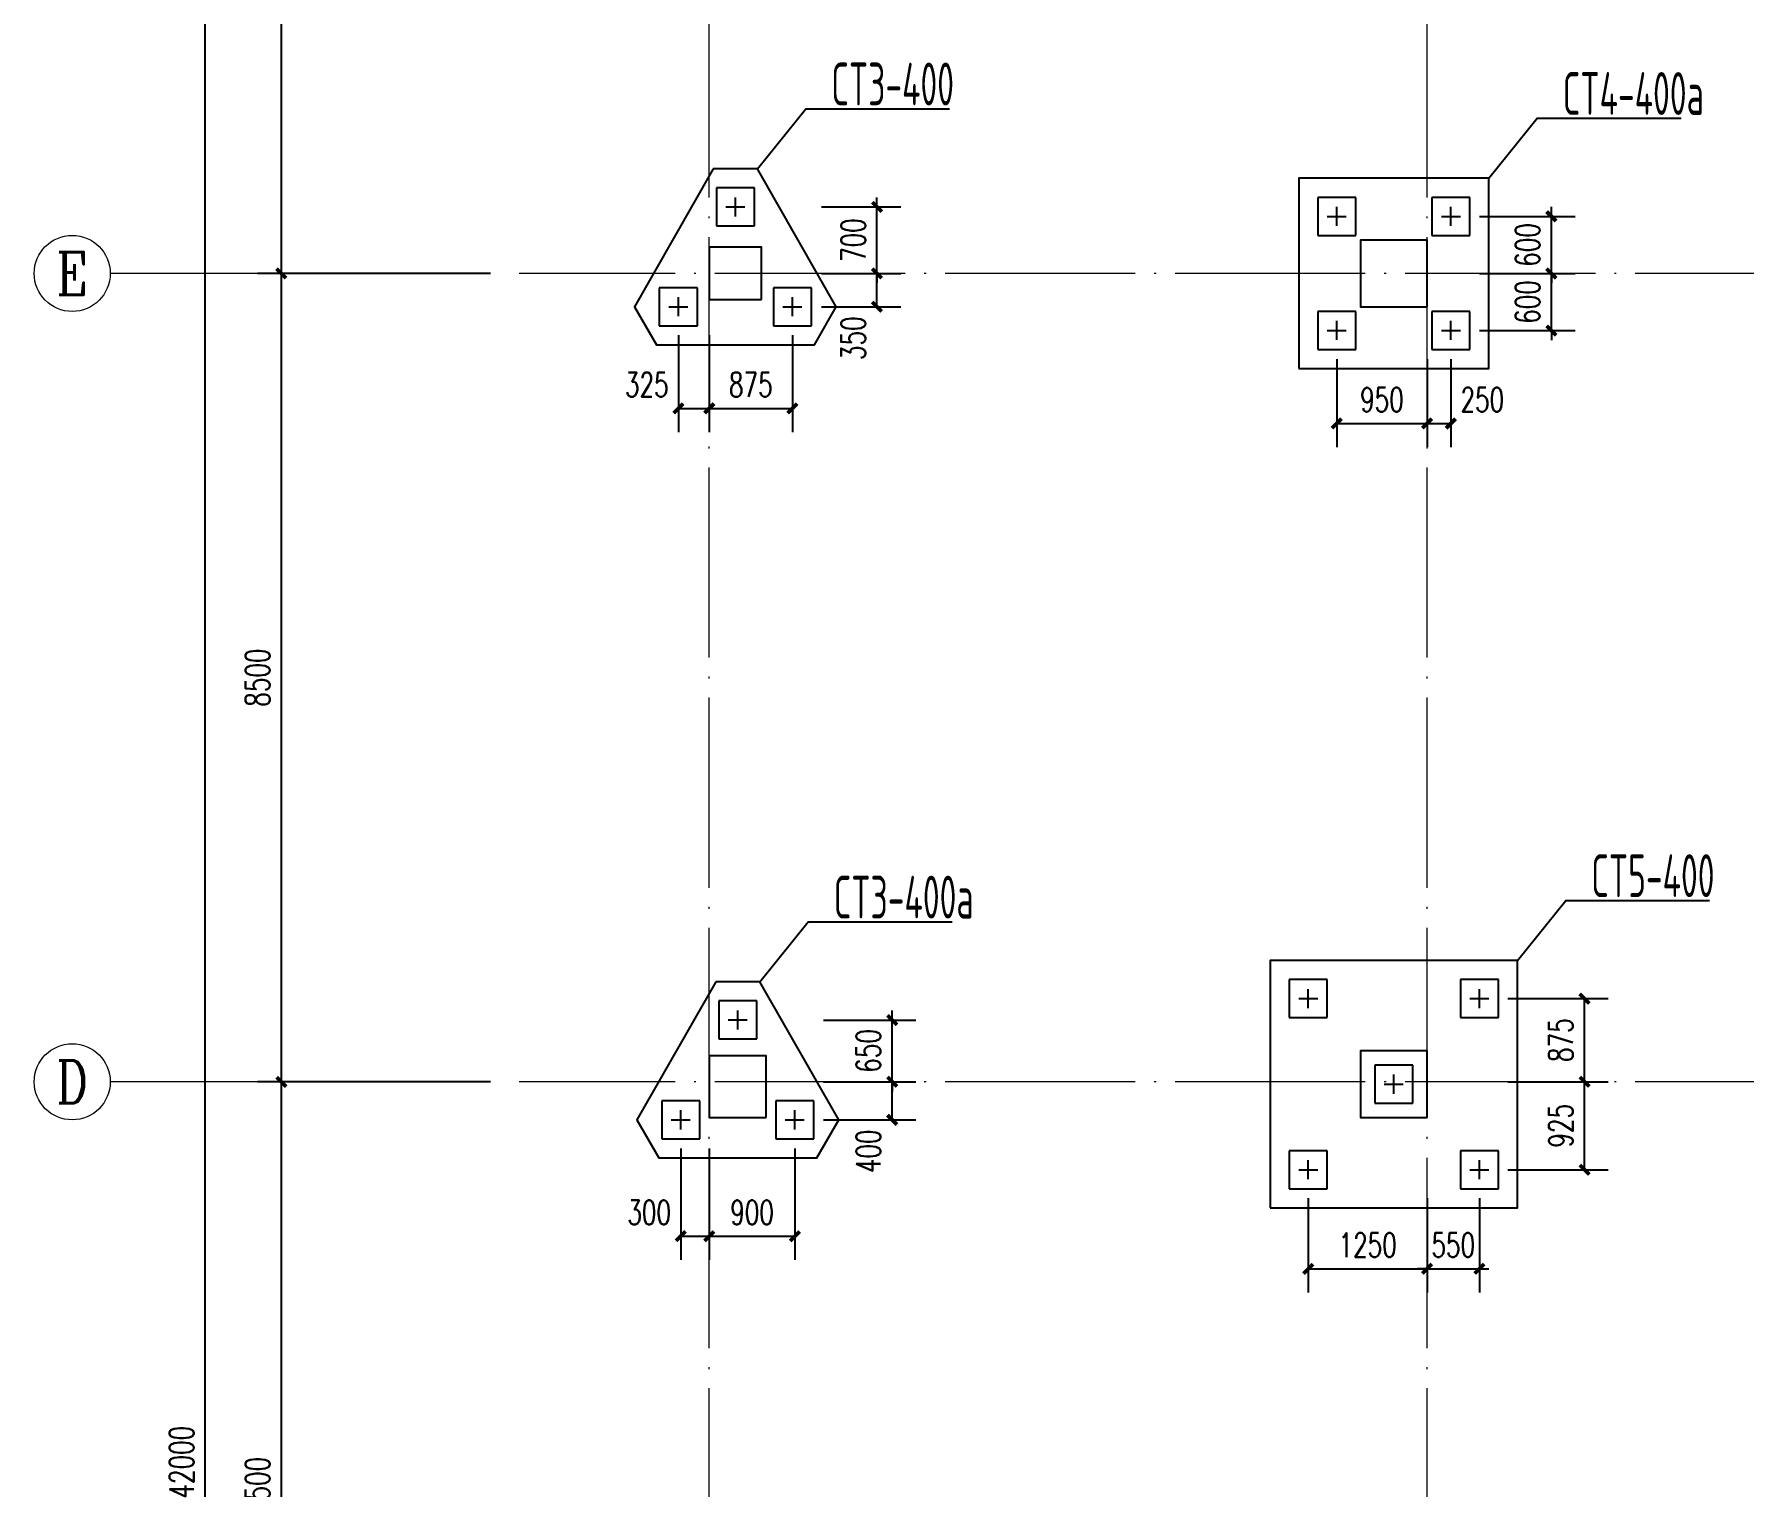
# Model space of a CAD drawing. Extents: x 3968514 to 5230306, y -516551 to -228246.
# Drawn here: x 4489622 to 4507603, y -329853 to -314579 of the extents above; entities that cross this region are included whole.
import ezdxf
from ezdxf.enums import TextEntityAlignment as Align

# ---------------------------------------------------------------- set-up
doc = ezdxf.new("R2010")
doc.units = 0
doc.header["$LTSCALE"] = 1000
doc.header["$MEASUREMENT"] = 0
doc.linetypes.add('DOTE', pattern=[2.42, 2, -0.2, 0.02, -0.2])
doc.linetypes.add('线型4', pattern=[300, 200, -100])
for name, color, linetype, lineweight in [('AXIS', 3, 'Continuous', 15), ('AXIS_TEXT', 7, 'Continuous', 15), ('BASE-CT', 21, 'Continuous', 25), ('BASE-ZM', 211, 'Continuous', 25), ('DOTE', 1, 'DOTE', 9), ('PUB_DIM', 3, 'Continuous', 15)]:
    doc.layers.add(name, color=color, linetype=linetype, lineweight=lineweight)
doc.layers.add('COLU', color=7, linetype='Continuous')
doc.layers.add('承台编号', color=2, linetype='Continuous')
doc.styles.add('_TCH_AXIS', font='COMPLEX', dxfattribs={"bigfont": 'GBCBIG'})
doc.styles.add('_TCH_DIM_T3', font='SIMPLEX.shx', dxfattribs={"width": 0.7, "bigfont": 'GBCBIG.shx'})
doc.styles.add('COMPLEX', font='COMPLEX')
doc.styles.add('TSSD_REIN', font='Tssdeng.shx', dxfattribs={"width": 0.7, "bigfont": 'hztxt.shx'})
doc.dimstyles.new('_TCH_ARCH&&100', dxfattribs={"dimtxt": 255, "dimasz": 100, "dimexe": 250, "dimexo": 300, "dimgap": 122.5, "dimtad": 1, "dimdec": 0, "dimzin": 0, "dimdsep": 46, "dimtxsty": '_TCH_DIM_T3', "dimblk": 'ARCHTICK', "dimcen": 0.09, "dimclrt": 7, "dimazin": 2, "dimtfac": 1, "dimtdec": 0, "dimtix": 1, "dimtmove": 2, "dimatfit": 3, "dimfxl": 150, "dimtolj": 1, "dimtzin": 0, "dimarcsym": 0})

# ---------------------------------------------------------------- blocks, each defined once
blk = doc.blocks.new('HDHTFHVC')
at = {"layer": 'COLU', "color": 2}
for points in [[(4689216, -337631), (4689216, -336931), (4688516, -336931), (4688516, -337631)], [(4682216, -337556), (4682216, -337006), (4681666, -337006), (4681666, -337556)], [(4682266, -346156), (4682266, -345506), (4681666, -345506), (4681666, -346156)], [(4689216, -346156), (4689216, -345456), (4688516, -345456), (4688516, -346156)]]:
    blk.add_lwpolyline(points, close=True, dxfattribs=at)
blk = doc.blocks.new('_AXISO')
blk.add_circle((0, 0), 0.5)
at = {"layer": 'AXIS_TEXT', "style": 'COMPLEX', "width": 1.041667}
blk.add_attdef('A', text='', height=0.56, dxfattribs=at).set_placement((-0.25, -0.28), (0.25, -0.28), align=Align.FIT)
blk = doc.blocks.new('_ArchTick')
at = {"color": 0, "linetype": 'ByBlock', "const_width": 0.4}
blk.add_lwpolyline([(-0.5, -0.5), (0.5, 0.5)], dxfattribs=at)
blk = doc.blocks.new('*D1353')
at = {"layer": 'AXIS', "color": 0, "lineweight": -2, "transparency": 16777216}
for p, q in [((-2300, 0), (-5550, 0)), ((-5300, -42000), (-5300, 0)), ((-2300, -42000), (-5550, -42000))]:
    blk.add_line(p, q, dxfattribs=at)
at = {"layer": 'Defpoints', "color": 0, "transparency": 16777216}
for p in [(-5300, 0), (-2000, 0), (-2000, -42000)]:
    blk.add_point(p, dxfattribs=at)
at = {"layer": 'AXIS', "color": 0, "lineweight": -2, "transparency": 16777216, "xscale": 100, "yscale": 100, "zscale": 100}
for p, rotation in [((-5300, 0), 90), ((-5300, -42000), 270)]:
    blk.add_blockref('_ArchTick', p, dxfattribs=dict(at, rotation=rotation))
at = {"layer": 'AXIS', "color": 7, "transparency": 16777216, "insert": (-5550, -21000), "char_height": 255, "attachment_point": 5, "rotation": 90, "style": '_TCH_DIM_T3'}
blk.add_mtext('\\A1;42000', dxfattribs=at)
blk = doc.blocks.new('*D1356')
at = {"layer": 'AXIS', "color": 0, "lineweight": -2, "transparency": 16777216}
for p, q in [((-2300, -17000), (-4750, -17000)), ((-4500, -25500), (-4500, -17000)), ((-2300, -25500), (-4750, -25500))]:
    blk.add_line(p, q, dxfattribs=at)
at = {"layer": 'Defpoints', "color": 0, "transparency": 16777216}
for p in [(-4500, -17000), (-2000, -17000), (-2000, -25500)]:
    blk.add_point(p, dxfattribs=at)
at = {"layer": 'AXIS', "color": 0, "lineweight": -2, "transparency": 16777216, "xscale": 100, "yscale": 100, "zscale": 100}
for p, rotation in [((-4500, -17000), 90), ((-4500, -25500), 270)]:
    blk.add_blockref('_ArchTick', p, dxfattribs=dict(at, rotation=rotation))
at = {"layer": 'AXIS', "color": 7, "transparency": 16777216, "insert": (-4750, -21250), "char_height": 255, "attachment_point": 5, "rotation": 90, "style": '_TCH_DIM_T3'}
blk.add_mtext('\\A1;8500', dxfattribs=at)
blk = doc.blocks.new('*D1357')
at = {"layer": 'AXIS', "color": 0, "lineweight": -2, "transparency": 16777216}
for p, q in [((-2300, -8500), (-4750, -8500)), ((-4500, -17000), (-4500, -8500)), ((-2300, -17000), (-4750, -17000))]:
    blk.add_line(p, q, dxfattribs=at)
at = {"layer": 'Defpoints', "color": 0, "transparency": 16777216}
for p in [(-4500, -8500), (-2000, -8500), (-2000, -17000)]:
    blk.add_point(p, dxfattribs=at)
at = {"layer": 'AXIS', "color": 0, "lineweight": -2, "transparency": 16777216, "xscale": 100, "yscale": 100, "zscale": 100}
for p, rotation in [((-4500, -8500), 90), ((-4500, -17000), 270)]:
    blk.add_blockref('_ArchTick', p, dxfattribs=dict(at, rotation=rotation))
at = {"layer": 'AXIS', "color": 7, "transparency": 16777216, "insert": (-4750, -12750), "char_height": 255, "attachment_point": 5, "rotation": 90, "style": '_TCH_DIM_T3'}
blk.add_mtext('\\A1;8500', dxfattribs=at)
blk = doc.blocks.new('*D1358')
at = {"layer": 'AXIS', "color": 0, "lineweight": -2, "transparency": 16777216}
for p, q in [((-2300, 0), (-4750, 0)), ((-4500, -8500), (-4500, 0)), ((-2300, -8500), (-4750, -8500))]:
    blk.add_line(p, q, dxfattribs=at)
at = {"layer": 'Defpoints', "color": 0, "transparency": 16777216}
for p in [(-4500, 0), (-2000, 0), (-2000, -8500)]:
    blk.add_point(p, dxfattribs=at)
at = {"layer": 'AXIS', "color": 0, "lineweight": -2, "transparency": 16777216, "xscale": 100, "yscale": 100, "zscale": 100}
for p, rotation in [((-4500, 0), 90), ((-4500, -8500), 270)]:
    blk.add_blockref('_ArchTick', p, dxfattribs=dict(at, rotation=rotation))
at = {"layer": 'AXIS', "color": 7, "transparency": 16777216, "insert": (-4750, -4250), "char_height": 255, "attachment_point": 5, "rotation": 90, "style": '_TCH_DIM_T3'}
blk.add_mtext('\\A1;8500', dxfattribs=at)
blk = doc.blocks.new('*D1281')
at = {"layer": 'Defpoints', "color": 0, "transparency": 16777216}
for p in [(4504522, -317095), (4505579, -317095), (4504522, -317695)]:
    blk.add_point(p, dxfattribs=at)
at = {"layer": 'PUB_DIM', "color": 0, "lineweight": -2, "transparency": 16777216}
for p, q in [((4505579, -317095), (4505579, -316995)), ((4504822, -317095), (4505829, -317095)), ((4505579, -317695), (4505579, -317095)), ((4504822, -317695), (4505829, -317695)), ((4505579, -317695), (4505579, -317795))]:
    blk.add_line(p, q, dxfattribs=at)
at = {"layer": 'PUB_DIM', "color": 0, "lineweight": -2, "transparency": 16777216, "xscale": 100, "yscale": 100, "zscale": 100}
for p, rotation in [((4505579, -317095), 270), ((4505579, -317695), 90)]:
    blk.add_blockref('_ArchTick', p, dxfattribs=dict(at, rotation=rotation))
at = {"layer": 'PUB_DIM', "color": 7, "transparency": 16777216, "insert": (4505329, -317395), "char_height": 255, "attachment_point": 5, "rotation": 90, "style": '_TCH_DIM_T3'}
blk.add_mtext('\\A1;600', dxfattribs=at)
blk = doc.blocks.new('*D1282')
at = {"layer": 'Defpoints', "color": 0, "transparency": 16777216}
for p in [(4504522, -316495), (4505579, -316495), (4504522, -317095)]:
    blk.add_point(p, dxfattribs=at)
at = {"layer": 'PUB_DIM', "color": 0, "lineweight": -2, "transparency": 16777216}
for p, q in [((4505579, -316495), (4505579, -316395)), ((4504822, -316495), (4505829, -316495)), ((4505579, -317095), (4505579, -316495)), ((4504822, -317095), (4505829, -317095)), ((4505579, -317095), (4505579, -317195))]:
    blk.add_line(p, q, dxfattribs=at)
at = {"layer": 'PUB_DIM', "color": 0, "lineweight": -2, "transparency": 16777216, "xscale": 100, "yscale": 100, "zscale": 100}
for p, rotation in [((4505579, -316495), 270), ((4505579, -317095), 90)]:
    blk.add_blockref('_ArchTick', p, dxfattribs=dict(at, rotation=rotation))
at = {"layer": 'PUB_DIM', "color": 7, "transparency": 16777216, "insert": (4505329, -316795), "char_height": 255, "attachment_point": 5, "rotation": 90, "style": '_TCH_DIM_T3'}
blk.add_mtext('\\A1;600', dxfattribs=at)
blk = doc.blocks.new('*D1283')
at = {"layer": 'Defpoints', "color": 0, "transparency": 16777216}
for p in [(4503322, -317695), (4504272, -317695), (4504272, -318672)]:
    blk.add_point(p, dxfattribs=at)
at = {"layer": 'PUB_DIM', "color": 0, "lineweight": -2, "transparency": 16777216}
for p, q in [((4503322, -317995), (4503322, -318922)), ((4504272, -317995), (4504272, -318922)), ((4503322, -318672), (4504272, -318672))]:
    blk.add_line(p, q, dxfattribs=at)
at = {"layer": 'PUB_DIM', "color": 0, "lineweight": -2, "transparency": 16777216, "xscale": 100, "yscale": 100, "zscale": 100, "rotation": 180}
blk.add_blockref('_ArchTick', (4503322, -318672), dxfattribs=at)
at = {"layer": 'PUB_DIM', "color": 0, "lineweight": -2, "transparency": 16777216, "xscale": 100, "yscale": 100, "zscale": 100}
blk.add_blockref('_ArchTick', (4504272, -318672), dxfattribs=at)
at = {"layer": 'PUB_DIM', "color": 7, "transparency": 16777216, "insert": (4503797, -318422), "char_height": 255, "attachment_point": 5, "style": '_TCH_DIM_T3'}
blk.add_mtext('\\A1;950', dxfattribs=at)
blk = doc.blocks.new('*D1284')
at = {"layer": 'Defpoints', "color": 0, "transparency": 16777216}
for p in [(4504272, -317695), (4504522, -317695), (4504522, -318672)]:
    blk.add_point(p, dxfattribs=at)
at = {"layer": 'PUB_DIM', "color": 0, "lineweight": -2, "transparency": 16777216}
for p, q in [((4504272, -317995), (4504272, -318922)), ((4504522, -317995), (4504522, -318922)), ((4504272, -318672), (4504522, -318672))]:
    blk.add_line(p, q, dxfattribs=at)
at = {"layer": 'PUB_DIM', "color": 0, "lineweight": -2, "transparency": 16777216, "xscale": 100, "yscale": 100, "zscale": 100, "rotation": 180}
blk.add_blockref('_ArchTick', (4504272, -318672), dxfattribs=at)
at = {"layer": 'PUB_DIM', "color": 0, "lineweight": -2, "transparency": 16777216, "xscale": 100, "yscale": 100, "zscale": 100}
blk.add_blockref('_ArchTick', (4504522, -318672), dxfattribs=at)
at = {"layer": 'PUB_DIM', "color": 7, "transparency": 16777216, "insert": (4504853, -318422), "char_height": 255, "attachment_point": 5, "style": '_TCH_DIM_T3'}
blk.add_mtext('\\A1;250', dxfattribs=at)
blk = doc.blocks.new('*D1285')
at = {"layer": 'Defpoints', "color": 0, "transparency": 16777216}
for p in [(4497603, -317095), (4498486, -317095), (4497603, -317445)]:
    blk.add_point(p, dxfattribs=at)
at = {"layer": 'PUB_DIM', "color": 0, "lineweight": -2, "transparency": 16777216}
for p, q in [((4497903, -317095), (4498736, -317095)), ((4498486, -317445), (4498486, -317095)), ((4497903, -317445), (4498736, -317445))]:
    blk.add_line(p, q, dxfattribs=at)
at = {"layer": 'PUB_DIM', "color": 0, "lineweight": -2, "transparency": 16777216, "xscale": 100, "yscale": 100, "zscale": 100}
for p, rotation in [((4498486, -317095), 90), ((4498486, -317445), 270)]:
    blk.add_blockref('_ArchTick', p, dxfattribs=dict(at, rotation=rotation))
at = {"layer": 'PUB_DIM', "color": 7, "transparency": 16777216, "insert": (4498236, -317776), "char_height": 255, "attachment_point": 5, "rotation": 90, "style": '_TCH_DIM_T3'}
blk.add_mtext('\\A1;350', dxfattribs=at)
blk = doc.blocks.new('*D1286')
at = {"layer": 'Defpoints', "color": 0, "transparency": 16777216}
for p in [(4497603, -316395), (4498486, -316395), (4497603, -317095)]:
    blk.add_point(p, dxfattribs=at)
at = {"layer": 'PUB_DIM', "color": 0, "lineweight": -2, "transparency": 16777216}
for p, q in [((4497903, -316395), (4498736, -316395)), ((4498486, -316395), (4498486, -316295)), ((4498486, -317095), (4498486, -316395)), ((4497903, -317095), (4498736, -317095)), ((4498486, -317095), (4498486, -317195))]:
    blk.add_line(p, q, dxfattribs=at)
at = {"layer": 'PUB_DIM', "color": 0, "lineweight": -2, "transparency": 16777216, "xscale": 100, "yscale": 100, "zscale": 100}
for p, rotation in [((4498486, -316395), 270), ((4498486, -317095), 90)]:
    blk.add_blockref('_ArchTick', p, dxfattribs=dict(at, rotation=rotation))
at = {"layer": 'PUB_DIM', "color": 7, "transparency": 16777216, "insert": (4498236, -316745), "char_height": 255, "attachment_point": 5, "rotation": 90, "style": '_TCH_DIM_T3'}
blk.add_mtext('\\A1;700', dxfattribs=at)
blk = doc.blocks.new('*D1287')
at = {"layer": 'Defpoints', "color": 0, "transparency": 16777216}
for p in [(4496397, -317445), (4496722, -317445), (4496722, -318514)]:
    blk.add_point(p, dxfattribs=at)
at = {"layer": 'PUB_DIM', "color": 0, "lineweight": -2, "transparency": 16777216}
for p, q in [((4496397, -317745), (4496397, -318764)), ((4496722, -317745), (4496722, -318764)), ((4496397, -318514), (4496722, -318514))]:
    blk.add_line(p, q, dxfattribs=at)
at = {"layer": 'PUB_DIM', "color": 0, "lineweight": -2, "transparency": 16777216, "xscale": 100, "yscale": 100, "zscale": 100, "rotation": 180}
blk.add_blockref('_ArchTick', (4496397, -318514), dxfattribs=at)
at = {"layer": 'PUB_DIM', "color": 0, "lineweight": -2, "transparency": 16777216, "xscale": 100, "yscale": 100, "zscale": 100}
blk.add_blockref('_ArchTick', (4496722, -318514), dxfattribs=at)
at = {"layer": 'PUB_DIM', "color": 7, "transparency": 16777216, "insert": (4496065, -318264), "char_height": 255, "attachment_point": 5, "style": '_TCH_DIM_T3'}
blk.add_mtext('\\A1;325', dxfattribs=at)
blk = doc.blocks.new('*D1288')
at = {"layer": 'Defpoints', "color": 0, "transparency": 16777216}
for p in [(4496722, -317445), (4497597, -317445), (4497597, -318514)]:
    blk.add_point(p, dxfattribs=at)
at = {"layer": 'PUB_DIM', "color": 0, "lineweight": -2, "transparency": 16777216}
for p, q in [((4496722, -317745), (4496722, -318764)), ((4497597, -317745), (4497597, -318764)), ((4496722, -318514), (4497597, -318514))]:
    blk.add_line(p, q, dxfattribs=at)
at = {"layer": 'PUB_DIM', "color": 0, "lineweight": -2, "transparency": 16777216, "xscale": 100, "yscale": 100, "zscale": 100, "rotation": 180}
blk.add_blockref('_ArchTick', (4496722, -318514), dxfattribs=at)
at = {"layer": 'PUB_DIM', "color": 0, "lineweight": -2, "transparency": 16777216, "xscale": 100, "yscale": 100, "zscale": 100}
blk.add_blockref('_ArchTick', (4497597, -318514), dxfattribs=at)
at = {"layer": 'PUB_DIM', "color": 7, "transparency": 16777216, "insert": (4497159, -318264), "char_height": 255, "attachment_point": 5, "style": '_TCH_DIM_T3'}
blk.add_mtext('\\A1;875', dxfattribs=at)
blk = doc.blocks.new('*D1293')
at = {"layer": 'Defpoints', "color": 0, "transparency": 16777216}
for p in [(4497622, -325595), (4498646, -325595), (4497622, -325995)]:
    blk.add_point(p, dxfattribs=at)
at = {"layer": 'PUB_DIM', "color": 0, "lineweight": -2, "transparency": 16777216}
for p, q in [((4497922, -325595), (4498896, -325595)), ((4498646, -325995), (4498646, -325595)), ((4497922, -325995), (4498896, -325995))]:
    blk.add_line(p, q, dxfattribs=at)
at = {"layer": 'PUB_DIM', "color": 0, "lineweight": -2, "transparency": 16777216, "xscale": 100, "yscale": 100, "zscale": 100}
for p, rotation in [((4498646, -325595), 90), ((4498646, -325995), 270)]:
    blk.add_blockref('_ArchTick', p, dxfattribs=dict(at, rotation=rotation))
at = {"layer": 'PUB_DIM', "color": 7, "transparency": 16777216, "insert": (4498396, -326326), "char_height": 255, "attachment_point": 5, "rotation": 90, "style": '_TCH_DIM_T3'}
blk.add_mtext('\\A1;400', dxfattribs=at)
blk = doc.blocks.new('*D1294')
at = {"layer": 'Defpoints', "color": 0, "transparency": 16777216}
for p in [(4497622, -324945), (4498646, -324945), (4497622, -325595)]:
    blk.add_point(p, dxfattribs=at)
at = {"layer": 'PUB_DIM', "color": 0, "lineweight": -2, "transparency": 16777216}
for p, q in [((4498646, -324945), (4498646, -324845)), ((4497922, -324945), (4498896, -324945)), ((4498646, -325595), (4498646, -324945)), ((4497922, -325595), (4498896, -325595)), ((4498646, -325595), (4498646, -325695))]:
    blk.add_line(p, q, dxfattribs=at)
at = {"layer": 'PUB_DIM', "color": 0, "lineweight": -2, "transparency": 16777216, "xscale": 100, "yscale": 100, "zscale": 100}
for p, rotation in [((4498646, -324945), 270), ((4498646, -325595), 90)]:
    blk.add_blockref('_ArchTick', p, dxfattribs=dict(at, rotation=rotation))
at = {"layer": 'PUB_DIM', "color": 7, "transparency": 16777216, "insert": (4498396, -325270), "char_height": 255, "attachment_point": 5, "rotation": 90, "style": '_TCH_DIM_T3'}
blk.add_mtext('\\A1;650', dxfattribs=at)
blk = doc.blocks.new('*D1295')
at = {"layer": 'Defpoints', "color": 0, "transparency": 16777216}
for p in [(4496422, -325995), (4496722, -325995), (4496722, -327218)]:
    blk.add_point(p, dxfattribs=at)
at = {"layer": 'PUB_DIM', "color": 0, "lineweight": -2, "transparency": 16777216}
for p, q in [((4496422, -326295), (4496422, -327468)), ((4496722, -326295), (4496722, -327468)), ((4496422, -327218), (4496722, -327218))]:
    blk.add_line(p, q, dxfattribs=at)
at = {"layer": 'PUB_DIM', "color": 0, "lineweight": -2, "transparency": 16777216, "xscale": 100, "yscale": 100, "zscale": 100, "rotation": 180}
blk.add_blockref('_ArchTick', (4496422, -327218), dxfattribs=at)
at = {"layer": 'PUB_DIM', "color": 0, "lineweight": -2, "transparency": 16777216, "xscale": 100, "yscale": 100, "zscale": 100}
blk.add_blockref('_ArchTick', (4496722, -327218), dxfattribs=at)
at = {"layer": 'PUB_DIM', "color": 7, "transparency": 16777216, "insert": (4496090, -326968), "char_height": 255, "attachment_point": 5, "style": '_TCH_DIM_T3'}
blk.add_mtext('\\A1;300', dxfattribs=at)
blk = doc.blocks.new('*D1296')
at = {"layer": 'Defpoints', "color": 0, "transparency": 16777216}
for p in [(4496722, -325995), (4497622, -325995), (4497622, -327218)]:
    blk.add_point(p, dxfattribs=at)
at = {"layer": 'PUB_DIM', "color": 0, "lineweight": -2, "transparency": 16777216}
for p, q in [((4496722, -326295), (4496722, -327468)), ((4497622, -326295), (4497622, -327468)), ((4496722, -327218), (4497622, -327218))]:
    blk.add_line(p, q, dxfattribs=at)
at = {"layer": 'PUB_DIM', "color": 0, "lineweight": -2, "transparency": 16777216, "xscale": 100, "yscale": 100, "zscale": 100, "rotation": 180}
blk.add_blockref('_ArchTick', (4496722, -327218), dxfattribs=at)
at = {"layer": 'PUB_DIM', "color": 0, "lineweight": -2, "transparency": 16777216, "xscale": 100, "yscale": 100, "zscale": 100}
blk.add_blockref('_ArchTick', (4497622, -327218), dxfattribs=at)
at = {"layer": 'PUB_DIM', "color": 7, "transparency": 16777216, "insert": (4497172, -326968), "char_height": 255, "attachment_point": 5, "style": '_TCH_DIM_T3'}
blk.add_mtext('\\A1;900', dxfattribs=at)
blk = doc.blocks.new('*D1297')
at = {"layer": 'Defpoints', "color": 0, "transparency": 16777216}
for p in [(4504822, -325595), (4505928, -325595), (4504822, -326520)]:
    blk.add_point(p, dxfattribs=at)
at = {"layer": 'PUB_DIM', "color": 0, "lineweight": -2, "transparency": 16777216}
for p, q in [((4505122, -325595), (4506178, -325595)), ((4505928, -326520), (4505928, -325595)), ((4505122, -326520), (4506178, -326520))]:
    blk.add_line(p, q, dxfattribs=at)
at = {"layer": 'PUB_DIM', "color": 0, "lineweight": -2, "transparency": 16777216, "xscale": 100, "yscale": 100, "zscale": 100}
for p, rotation in [((4505928, -325595), 90), ((4505928, -326520), 270)]:
    blk.add_blockref('_ArchTick', p, dxfattribs=dict(at, rotation=rotation))
at = {"layer": 'PUB_DIM', "color": 7, "transparency": 16777216, "insert": (4505678, -326057), "char_height": 255, "attachment_point": 5, "rotation": 90, "style": '_TCH_DIM_T3'}
blk.add_mtext('\\A1;925', dxfattribs=at)
blk = doc.blocks.new('*D1298')
at = {"layer": 'Defpoints', "color": 0, "transparency": 16777216}
for p in [(4504822, -324720), (4505928, -324720), (4504822, -325595)]:
    blk.add_point(p, dxfattribs=at)
at = {"layer": 'PUB_DIM', "color": 0, "lineweight": -2, "transparency": 16777216}
for p, q in [((4505122, -324720), (4506178, -324720)), ((4505928, -325595), (4505928, -324720)), ((4505122, -325595), (4506178, -325595))]:
    blk.add_line(p, q, dxfattribs=at)
at = {"layer": 'PUB_DIM', "color": 0, "lineweight": -2, "transparency": 16777216, "xscale": 100, "yscale": 100, "zscale": 100}
for p, rotation in [((4505928, -324720), 90), ((4505928, -325595), 270)]:
    blk.add_blockref('_ArchTick', p, dxfattribs=dict(at, rotation=rotation))
at = {"layer": 'PUB_DIM', "color": 7, "transparency": 16777216, "insert": (4505678, -325157), "char_height": 255, "attachment_point": 5, "rotation": 90, "style": '_TCH_DIM_T3'}
blk.add_mtext('\\A1;875', dxfattribs=at)
blk = doc.blocks.new('*D1299')
at = {"layer": 'Defpoints', "color": 0, "transparency": 16777216}
for p in [(4503022, -326520), (4504272, -326520), (4504272, -327561)]:
    blk.add_point(p, dxfattribs=at)
at = {"layer": 'PUB_DIM', "color": 0, "lineweight": -2, "transparency": 16777216}
for p, q in [((4503022, -326820), (4503022, -327811)), ((4504272, -326820), (4504272, -327811)), ((4503022, -327561), (4504272, -327561))]:
    blk.add_line(p, q, dxfattribs=at)
at = {"layer": 'PUB_DIM', "color": 0, "lineweight": -2, "transparency": 16777216, "xscale": 100, "yscale": 100, "zscale": 100, "rotation": 180}
blk.add_blockref('_ArchTick', (4503022, -327561), dxfattribs=at)
at = {"layer": 'PUB_DIM', "color": 0, "lineweight": -2, "transparency": 16777216, "xscale": 100, "yscale": 100, "zscale": 100}
blk.add_blockref('_ArchTick', (4504272, -327561), dxfattribs=at)
at = {"layer": 'PUB_DIM', "color": 7, "transparency": 16777216, "insert": (4503647, -327311), "char_height": 255, "attachment_point": 5, "style": '_TCH_DIM_T3'}
blk.add_mtext('\\A1;1250', dxfattribs=at)
blk = doc.blocks.new('*D1300')
at = {"layer": 'Defpoints', "color": 0, "transparency": 16777216}
for p in [(4504272, -326520), (4504822, -326520), (4504822, -327561)]:
    blk.add_point(p, dxfattribs=at)
at = {"layer": 'PUB_DIM', "color": 0, "lineweight": -2, "transparency": 16777216}
for p, q in [((4504272, -326820), (4504272, -327811)), ((4504822, -326820), (4504822, -327811)), ((4504272, -327561), (4504172, -327561)), ((4504272, -327561), (4504822, -327561)), ((4504822, -327561), (4504922, -327561))]:
    blk.add_line(p, q, dxfattribs=at)
at = {"layer": 'PUB_DIM', "color": 0, "lineweight": -2, "transparency": 16777216, "xscale": 100, "yscale": 100, "zscale": 100}
blk.add_blockref('_ArchTick', (4504272, -327561), dxfattribs=at)
at = {"layer": 'PUB_DIM', "color": 0, "lineweight": -2, "transparency": 16777216, "xscale": 100, "yscale": 100, "zscale": 100, "rotation": 180}
blk.add_blockref('_ArchTick', (4504822, -327561), dxfattribs=at)
at = {"layer": 'PUB_DIM', "color": 7, "transparency": 16777216, "insert": (4504547, -327311), "char_height": 255, "attachment_point": 5, "style": '_TCH_DIM_T3'}
blk.add_mtext('\\A1;550', dxfattribs=at)
blk = doc.blocks.new('A$Cbcbeac01')
at = {"layer": 'AXIS'}
for p, q in [((-2300, -8500), (-6300, -8500)), ((-2300, -17000), (-6300, -17000))]:
    blk.add_line(p, q, dxfattribs=at)
at = {"layer": 'DOTE'}
for p, q in [((0, -44000), (0, 2000)), ((7550, -44000), (7550, 2000)), ((19000, -8500), (-2000, -8500)), ((19000, -17000), (-2000, -17000))]:
    blk.add_line(p, q, dxfattribs=at)
at = {"layer": 'AXIS'}
ref = blk.add_blockref('_AXISO', (-6700, -8500), dxfattribs=dict(at, xscale=800, yscale=800, zscale=800))
ref.add_attrib('A', 'E', dxfattribs={"layer": 'AXIS_TEXT', "height": 448.3, "style": '_TCH_AXIS', "width": 0.982456}).set_placement((-6867.8, -8724.2), (-6532.2, -8724.2), align=Align.FIT)
ref = blk.add_blockref('_AXISO', (-6700, -17000), dxfattribs=dict(at, xscale=800, yscale=800, zscale=800))
ref.add_attrib('A', 'D', dxfattribs={"layer": 'AXIS_TEXT', "height": 448.3, "style": '_TCH_AXIS', "width": 0.924665}).set_placement((-6867.8, -17224.2), (-6532.2, -17224.2), align=Align.FIT)
for p1, p2, distance, picture, middle in [((-2000, -42000), (-2000, 0), 3300, '*D1353', (-5550, -21000)), ((-2000, -8500), (-2000, 0), 2500, '*D1358', (-4750, -4250)), ((-2000, -17000), (-2000, -8500), 2500, '*D1357', (-4750, -12750)), ((-2000, -25500), (-2000, -17000), 2500, '*D1356', (-4750, -21250))]:
    dim = blk.add_aligned_dim(p1=p1, p2=p2, distance=distance, dimstyle='_TCH_ARCH&&100', dxfattribs=at)
    dim.commit()
    dim.dimension.update_dxf_attribs({"geometry": picture, "text_midpoint": middle})

msp = doc.modelspace()

# ---------------------------------------------------------------- linework, layer by layer
at = {"layer": 'BASE-CT', "linetype": 'Continuous', "elevation": -0.30417}
for points in [[(4496764.4644, -315994.70505), (4495935.01225, -317446.24802), (4496166.24662, -317844.70505), (4497826.94096, -317844.70505), (4498058.17533, -317446.24802), (4497228.72221, -315994.70505)], [(4502921.5933, -318094.70505), (4504921.5933, -318094.70505), (4504921.5933, -316094.70505), (4502921.5933, -316094.70505)], [(4502621.5933, -326919.70505), (4505221.5933, -326919.70505), (4505221.5933, -324319.70505), (4502621.5933, -324319.70505)], [(4496789.4644, -324544.70505), (4495960.01225, -325996.24607), (4496191.24662, -326394.70505), (4497851.94096, -326394.70505), (4498083.17533, -325996.24607), (4497253.72221, -324544.70505)]]:
    msp.add_lwpolyline(points, close=True, dxfattribs=at)
at = {"layer": 'BASE-ZM', "linetype": '线型4', "elevation": -0.30417}
for points in [[(4496796.5933, -316594.70505), (4497196.5933, -316594.70505), (4497196.5933, -316194.70505), (4496796.5933, -316194.70505)], [(4503121.5933, -316694.70505), (4503521.5933, -316694.70505), (4503521.5933, -316294.70505), (4503121.5933, -316294.70505)], [(4504321.5933, -316694.70505), (4504721.5933, -316694.70505), (4504721.5933, -316294.70505), (4504321.5933, -316294.70505)], [(4496196.5933, -317644.70505), (4496596.5933, -317644.70505), (4496596.5933, -317244.70505), (4496196.5933, -317244.70505)], [(4497396.5933, -317644.70505), (4497796.5933, -317644.70505), (4497796.5933, -317244.70505), (4497396.5933, -317244.70505)], [(4503121.5933, -317894.70505), (4503521.5933, -317894.70505), (4503521.5933, -317494.70505), (4503121.5933, -317494.70505)], [(4504321.5933, -317894.70505), (4504721.5933, -317894.70505), (4504721.5933, -317494.70505), (4504321.5933, -317494.70505)], [(4502821.5933, -324919.70505), (4503221.5933, -324919.70505), (4503221.5933, -324519.70505), (4502821.5933, -324519.70505)], [(4504621.5933, -324919.70505), (4505021.5933, -324919.70505), (4505021.5933, -324519.70505), (4504621.5933, -324519.70505)], [(4496821.5933, -325144.70505), (4497221.5933, -325144.70505), (4497221.5933, -324744.70505), (4496821.5933, -324744.70505)], [(4503721.5933, -325819.70505), (4504121.5933, -325819.70505), (4504121.5933, -325419.70505), (4503721.5933, -325419.70505)], [(4496221.5933, -326194.70505), (4496621.5933, -326194.70505), (4496621.5933, -325794.70505), (4496221.5933, -325794.70505)], [(4497421.5933, -326194.70505), (4497821.5933, -326194.70505), (4497821.5933, -325794.70505), (4497421.5933, -325794.70505)], [(4502821.5933, -326719.70505), (4503221.5933, -326719.70505), (4503221.5933, -326319.70505), (4502821.5933, -326319.70505)], [(4504621.5933, -326719.70505), (4505021.5933, -326719.70505), (4505021.5933, -326319.70505), (4504621.5933, -326319.70505)]]:
    msp.add_lwpolyline(points, close=True, dxfattribs=at)
for points in [[(4496896.5933, -316394.70505), (4497096.5933, -316394.70505)], [(4496996.5933, -316494.70505), (4496996.5933, -316294.70505)], [(4503321.5933, -316594.70505), (4503321.5933, -316394.70505)], [(4504521.5933, -316594.70505), (4504521.5933, -316394.70505)], [(4503221.5933, -316494.70505), (4503421.5933, -316494.70505)], [(4504421.5933, -316494.70505), (4504621.5933, -316494.70505)], [(4496396.5933, -317544.70505), (4496396.5933, -317344.70505)], [(4497596.5933, -317544.70505), (4497596.5933, -317344.70505)], [(4496296.5933, -317444.70505), (4496496.5933, -317444.70505)], [(4497496.5933, -317444.70505), (4497696.5933, -317444.70505)], [(4503221.5933, -317694.70505), (4503421.5933, -317694.70505)], [(4503321.5933, -317794.70505), (4503321.5933, -317594.70505)], [(4504421.5933, -317694.70505), (4504621.5933, -317694.70505)], [(4504521.5933, -317794.70505), (4504521.5933, -317594.70505)], [(4502921.5933, -324719.70505), (4503121.5933, -324719.70505)], [(4503021.5933, -324819.70505), (4503021.5933, -324619.70505)], [(4504721.5933, -324719.70505), (4504921.5933, -324719.70505)], [(4504821.5933, -324819.70505), (4504821.5933, -324619.70505)], [(4497021.5933, -325044.70505), (4497021.5933, -324844.70505)], [(4496921.5933, -324944.70505), (4497121.5933, -324944.70505)], [(4503821.5933, -325619.70505), (4504021.5933, -325619.70505)], [(4503921.5933, -325719.70505), (4503921.5933, -325519.70505)], [(4496321.5933, -325994.70505), (4496521.5933, -325994.70505)], [(4496421.5933, -326094.70505), (4496421.5933, -325894.70505)], [(4497521.5933, -325994.70505), (4497721.5933, -325994.70505)], [(4497621.5933, -326094.70505), (4497621.5933, -325894.70505)], [(4502921.5933, -326519.70505), (4503121.5933, -326519.70505)], [(4503021.5933, -326619.70505), (4503021.5933, -326419.70505)], [(4504721.5933, -326519.70505), (4504921.5933, -326519.70505)], [(4504821.5933, -326619.70505), (4504821.5933, -326419.70505)]]:
    msp.add_lwpolyline(points, dxfattribs=at)
at = {"layer": '承台编号', "color": 3, "elevation": -0.30417}
for points in [[(4497228.72221, -315994.70505), (4497737.22248, -315363.69451), (4499250.29349, -315363.69451)], [(4504921.5933, -316094.70505), (4505430.09358, -315463.69451), (4506943.16459, -315463.69451)], [(4505221.5933, -324319.70505), (4505730.09358, -323688.69451), (4507243.16459, -323688.69451)], [(4497253.72221, -324544.70505), (4497762.22248, -323913.69451), (4499275.29349, -323913.69451)]]:
    msp.add_lwpolyline(points, dxfattribs=at)

# ---------------------------------------------------------------- block references
msp.add_blockref('A$Cbcbeac01', (4496721.5933, -308594.70505, -0.30417))
at = {"color": 6}
msp.add_blockref('HDHTFHVC', (-184944.16767, 20186.04242, -0.30417), dxfattribs=at)

# ---------------------------------------------------------------- texts
at = {"layer": '承台编号', "color": 3, "style": 'TSSD_REIN', "width": 0.6}
for s, p in [('CT3-400', (4498005.33089, -315327.75255, -0.30417)), ('CT4-400a', (4505698.20199, -315427.75255, -0.30417)), ('CT5-400', (4505998.20199, -323652.75255, -0.30417)), ('CT3-400a', (4498030.33089, -323877.75255, -0.30417))]:
    msp.add_text(s, height=450, dxfattribs=at).set_placement(p)

# ---------------------------------------------------------------- dimensions: what is measured, and where the dimension line sits
at = {"layer": 'PUB_DIM', "color": 3}
for p1, p2, distance, picture, middle in [((4497602.77412, -317094.70505), (4497602.77412, -316394.70505), -883.3804, '*D1286', (4498236.15452, -316744.70505)), ((4504521.5933, -317094.70505), (4504521.5933, -316494.70505), -1057.76738, '*D1282', (4505329.36069, -316794.70505)), ((4504521.5933, -317694.70505), (4504521.5933, -317094.70505), -1057.76738, '*D1281', (4505329.36069, -317394.70505)), ((4496721.5933, -317444.70505), (4497596.5933, -317444.70505), -1069.40368, '*D1288', (4497159.0933, -318264.10873)), ((4503321.5933, -317694.70505), (4504271.5933, -317694.70505), -977.20127, '*D1283', (4503796.5933, -318421.90632)), ((4504821.5933, -325594.70505), (4504821.5933, -324719.70505), -1106.76022, '*D1298', (4505678.35352, -325157.20505)), ((4497621.5933, -325594.70505), (4497621.5933, -324944.70505), -1024.66259, '*D1294', (4498396.2559, -325269.70505)), ((4504821.5933, -326519.70505), (4504821.5933, -325594.70505), -1106.76022, '*D1297', (4505678.35352, -326057.20505)), ((4496721.5933, -325994.70505), (4497621.5933, -325994.70505), -1223.10914, '*D1296', (4497171.5933, -326967.81419)), ((4503021.5933, -326519.70505), (4504271.5933, -326519.70505), -1041.73999, '*D1299', (4503646.5933, -327311.44504)), ((4504271.5933, -326519.70505), (4504821.5933, -326519.70505), -1041.73999, '*D1300', (4504546.5933, -327311.44504))]:
    dim = msp.add_aligned_dim(p1=p1, p2=p2, distance=distance, dimstyle='_TCH_ARCH&&100', dxfattribs=at)
    dim.commit()
    dim.dimension.update_dxf_attribs({"geometry": picture, "text_midpoint": middle})
for base, p1, p2, angle, picture, middle in [((4498486.15452, -317094.70505), (4497602.77412, -317444.70505), (4497602.77412, -317094.70505), 90, '*D1285', (4498236.15452, -317776.13362)), ((4496721.5933, -318514.10873), (4496396.5933, -317444.70505), (4496721.5933, -317444.70505), 0, '*D1287', (4496065.16473, -318264.10873)), ((4504521.5933, -318671.90632), (4504271.5933, -317694.70505), (4504521.5933, -317694.70505), 0, '*D1284', (4504853.02187, -318421.90632)), ((4498646.2559, -325594.70505), (4497621.5933, -325994.70505), (4497621.5933, -325594.70505), 90, '*D1293', (4498396.2559, -326326.13362)), ((4496721.5933, -327217.81419), (4496421.5933, -325994.70505), (4496721.5933, -325994.70505), 0.000000014, '*D1295', (4496090.16473, -326967.81419))]:
    dim = msp.add_linear_dim(base=base, p1=p1, p2=p2, angle=angle, dimstyle='_TCH_ARCH&&100', dxfattribs=at)
    dim.commit()
    dim.dimension.update_dxf_attribs({"geometry": picture, "text_midpoint": middle, "dimtype": 161})

doc.saveas('drawing.dxf')
